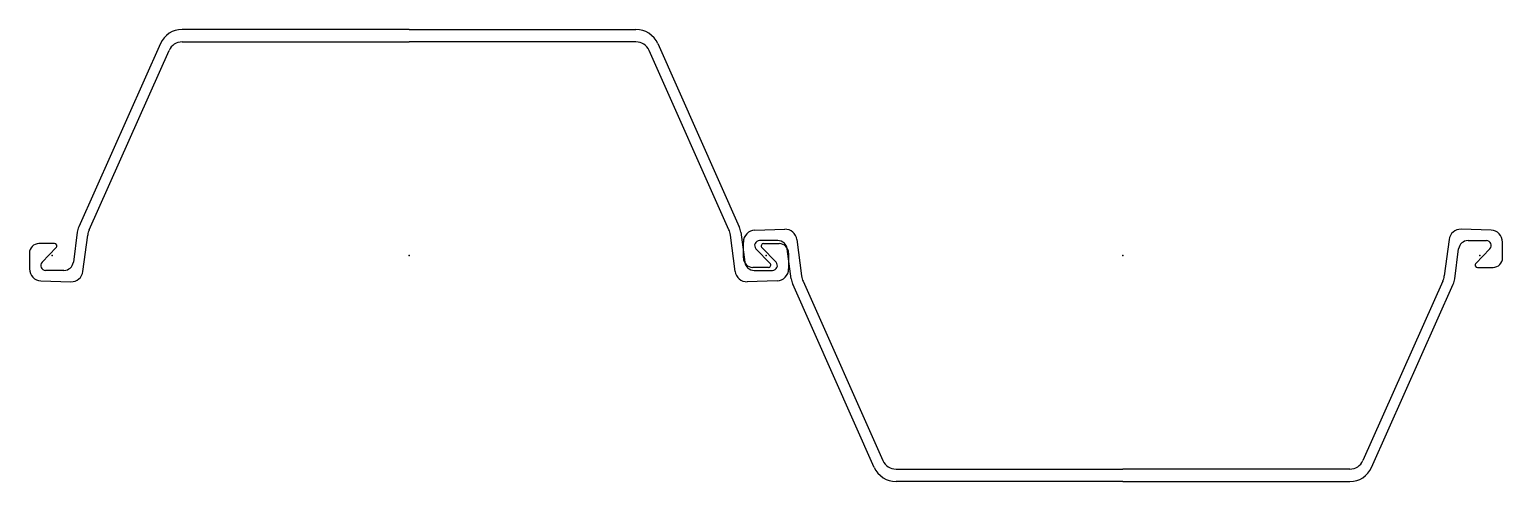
# Model space of a CAD drawing. Extents: x -19 to 1219, y -190 to 190.
import ezdxf

# ---------------------------------------------------------------- set-up
doc = ezdxf.new("R2010")
doc.units = 0
doc.header["$MEASUREMENT"] = 0
doc.layers.get('0').update_dxf_attribs({"color": 5, "linetype": 'CONTINUOUS'})

msp = doc.modelspace()

# ---------------------------------------------------------------- linework, layer by layer
at = {"linetype": 'Continuous'}
for p, q in [((300, 190), (109.28804, 190)), ((300, 190), (490.71194, 190)), ((91.0172, 178.13487), (22.44761, 24.12831)), ((109.27239, 179.5), (300, 179.5)), ((490.7276, 179.5), (300, 179.5)), ((508.98282, 178.13487), (577.55237, 24.12831)), ((31.19808, 21.6691), (98.31013, 172.38148)), ((568.80194, 21.6691), (501.68988, 172.38148)), ((21.19868, 19.68984), (17.90852, -5.53471)), ((25.96068, -13.36049), (29.9487, 17.22891)), ((574.03931, -13.36049), (570.05133, 17.22891)), ((578.80133, 19.68984), (582.09149, -5.53471)), ((590.69415, 21.29665), (615.73871, 22.06303)), ((609.97571, 12.5), (594.44513, 12.5)), ((625.96069, 13.36049), (629.94867, -17.22891)), ((1174.03931, 13.36049), (1170.05127, -17.22891)), ((1209.30591, 21.29665), (1184.26123, 22.06303)), ((1190.02429, 12.5), (1205.55493, 12.5)), ((-19, 2), (-19, -11.30132)), ((2.07745, 10), (-11, 10)), ((-8.42765, -5.71661), (3.51383, 6.60831)), ((581, -2), (581, 11.30132)), ((591.57233, 5.71661), (603.51385, -6.60831)), ((608.42767, -5.71661), (596.48615, 6.60831)), ((597.92255, 10), (611, 10)), ((621.19867, -19.68984), (617.90851, 5.53471)), ((619, 2), (619, -11.30132)), ((1178.80127, -19.68984), (1182.09143, 5.53471)), ((1208.42761, 5.71661), (1196.48621, -6.60831)), ((1219, -2), (1219, 11.30132)), ((602.07745, -10), (589, -10)), ((1197.92261, -10), (1211, -10)), ((-9.30586, -21.29665), (15.73874, -22.06303)), ((9.97571, -12.5), (-5.55489, -12.5)), ((609.30585, -21.29665), (584.26129, -22.06303)), ((590.02429, -12.5), (605.55487, -12.5)), ((691.01721, -178.13487), (622.44763, -24.12831)), ((631.19806, -21.6691), (698.31012, -172.38148)), ((1168.80188, -21.6691), (1101.68982, -172.38148)), ((1108.98279, -178.13487), (1177.55237, -24.12831)), ((709.2724, -179.5), (900, -179.5)), ((1090.72766, -179.5), (900, -179.5)), ((900, -190), (709.28802, -190)), ((900, -190), (1090.71191, -190))]:
    msp.add_line(p, q, dxfattribs=at)
for centre, radius, start, end in [((109.28804, 170), 20, 90, 155.99956), ((490.71194, 170), 20, 24.00041, 90), ((109.27239, 167.5), 12, 90, 155.99663), ((490.7276, 167.5), 12, 24.00333, 90), ((37.06428, 17.62041), 16, 155.99955, 172.56859), ((45.81443, 15.16045), 16, 155.99664, 172.5721), ((554.18555, 15.16045), 16, 7.42788, 24.00329), ((562.93573, 17.62041), 16, 7.43141, 24.0005), ((591, 11.30132), 10, 91.75265, 180), ((594.44513, 8.5), 4, 90, 224.09431), ((609.97571, 4.5), 8, 7.43141, 90), ((616.04462, 12.0677), 10, 7.4279, 91.753), ((1183.95544, 12.0677), 10, 88.2477, 172.57214), ((1190.02429, 4.5), 8, 90, 172.56865), ((1205.55493, 8.5), 4, 315.90447, 90), ((1209, 11.30132), 10, 0, 88.247), ((-11, 2), 8, 90, 180), ((2.07745, 8), 2, 315.90528, 90), ((597.92255, 8), 2, 90, 224.09431), ((611, 2), 8, 0, 90), ((-9, -11.30132), 10, 180, 268.24726), ((-5.55489, -8.5), 4, 135.90528, 270), ((9.97571, -4.5), 8, 270, 352.56859), ((589, -2), 8, 180, 270), ((590.02429, -4.5), 8, 187.43141, 270), ((602.07745, -8), 2, 270, 44.09431), ((605.55487, -8.5), 4, 270, 44.09431), ((609, -11.30132), 10, 271.75265, 0), ((1197.92261, -8), 2, 135.90569, 270), ((1211, -2), 8, 270, 0), ((16.0446, -12.0677), 10, 268.24726, 352.5721), ((583.95538, -12.0677), 10, 187.4279, 271.753), ((637.06427, -17.62041), 16, 187.43141, 204.0005), ((645.81445, -15.16045), 16, 187.42788, 204.00329), ((1154.18555, -15.16045), 16, 335.99662, 352.57209), ((1162.93567, -17.62041), 16, 335.99959, 352.56859), ((709.2724, -167.5), 12, 204.00333, 270), ((1090.72766, -167.5), 12, 270, 335.99643), ((709.28802, -170), 20, 204.00048, 270), ((1090.71191, -170), 20, 270, 335.99959)]:
    msp.add_arc(centre, radius, start, end, dxfattribs=at)
for p in [(0, 0), (300, 0), (600, 0), (900, 0), (1200, 0)]:
    msp.add_point(p, dxfattribs=at)

doc.saveas('drawing.dxf')
